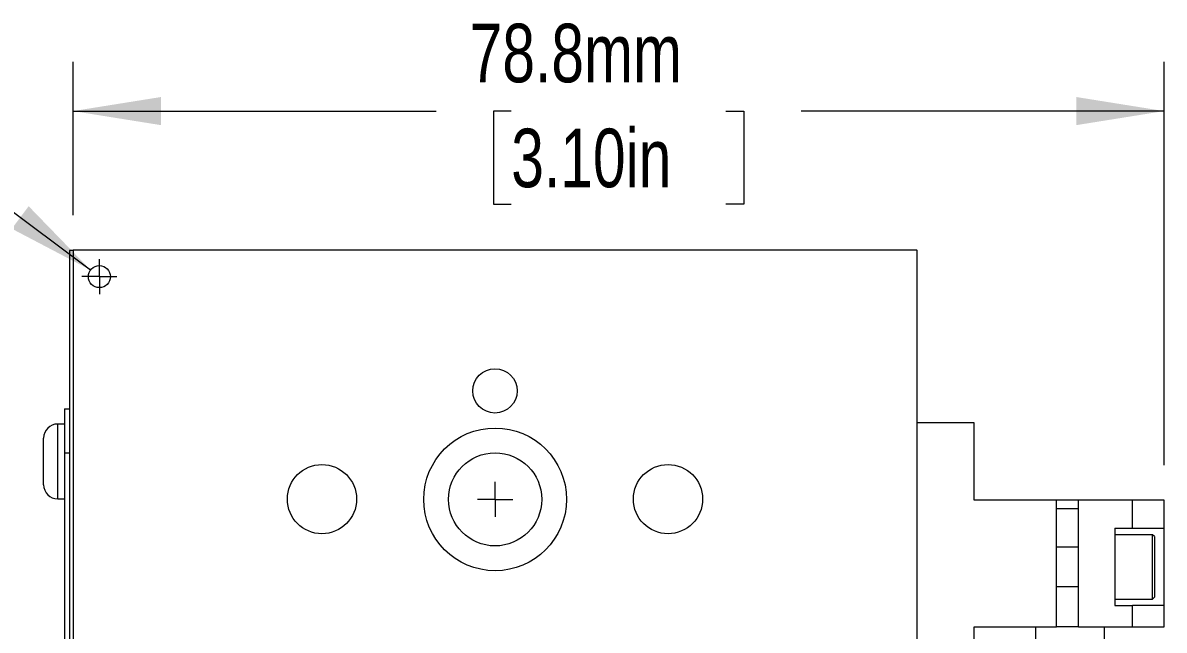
# Model space of a CAD drawing. Header units: millimetres. Extents: x 2 to 278, y 1 to 215.
# Drawn here: x 35.46 to 76.69, y 57.54 to 79.49 of the extents above; entities that cross this region are included whole.
import ezdxf

# ---------------------------------------------------------------- set-up
doc = ezdxf.new("R2010")
doc.units = ezdxf.units.MM
doc.styles.add('SLDTEXTSTYLE0', font='TXT', dxfattribs={"width": 0.75})
doc.dimstyles.new('SLDDIMSTYLE2', dxfattribs={"dimtxt": 2.116667, "dimasz": 3.175, "dimexe": 0, "dimexo": 0.0625, "dimgap": 0.529167, "dimtad": 0, "dimtih": 1, "dimtoh": 1, "dimdec": 1, "dimlfac": 2, "dimrnd": 1e-09, "dimzin": 12, "dimdsep": 46, "dimtxsty": 'SLDTEXTSTYLE0', "dimsah": 1, "dimcen": 0.09, "dimadec": 0, "dimazin": 3, "dimtfac": 1, "dimtdec": 1, "dimtofl": 0, "dimtmove": 0, "dimatfit": 3, "dimfxl": 1, "dimfrac": 2, "dimtolj": 1, "dimtzin": 12, "dimarcsym": 0})
doc.dimstyles.new('SLDDIMSTYLE4', dxfattribs={"dimtxt": 2.116667, "dimasz": 3.175, "dimexe": 0, "dimexo": 0.0625, "dimgap": 0.529167, "dimtad": 0, "dimtih": 1, "dimtoh": 1, "dimdec": 1, "dimlfac": 2, "dimrnd": 1e-09, "dimzin": 12, "dimdsep": 46, "dimtxsty": 'SLDTEXTSTYLE0', "dimsah": 1, "dimcen": 0, "dimadec": 0, "dimazin": 3, "dimtfac": 1, "dimtdec": 1, "dimtofl": 0, "dimtmove": 0, "dimatfit": 3, "dimfxl": 1, "dimfrac": 2, "dimtolj": 1, "dimtzin": 12, "dimarcsym": 0})

# ---------------------------------------------------------------- blocks, each defined once
blk = doc.blocks.new('_D_29')
at = {"color": 7, "linetype": 'Continuous', "lineweight": 0}
for p, q in [((37.279, 72.538), (37.279, 78.076)), ((76.69, 63.51), (76.69, 78.076)), ((37.279, 76.298), (50.393, 76.298)), ((53.106, 76.298), (52.462, 76.298)), ((52.462, 76.298), (52.462, 72.935)), ((60.863, 76.298), (61.507, 76.298)), ((61.507, 76.298), (61.507, 72.935)), ((76.69, 76.298), (63.576, 76.298)), ((52.462, 72.935), (53.106, 72.935)), ((61.507, 72.935), (60.863, 72.935))]:
    blk.add_line(p, q, dxfattribs=at)
at = {"color": 7, "linetype": 'Continuous', "lineweight": 18}
for points in [[(37.279, 76.298), (40.454, 75.79), (40.454, 76.806)], [(76.69, 76.298), (73.515, 76.806), (73.515, 75.79)]]:
    blk.add_solid(points, dxfattribs=at)
at = {"color": 7, "linetype": 'Continuous', "lineweight": 18, "char_height": 2.1167, "attachment_point": 1, "style": 'SLDTEXTSTYLE0'}
for s, insert in [('78.8mm', (51.603, 79.455)), ('3.10in', (53.106, 75.663))]:
    blk.add_mtext(s, dxfattribs=dict(at, insert=insert))
blk = doc.blocks.new('_D_30')
at = {"color": 7, "linetype": 'Continuous', "lineweight": 0}
for p, q in [((32.049, 74.938), (28.239, 74.938)), ((37.913, 70.553), (32.049, 74.938))]:
    blk.add_line(p, q, dxfattribs=at)
at = {"color": 7, "linetype": 'Continuous', "lineweight": 18}
blk.add_solid([(37.913, 70.553), (35.675, 72.861), (35.066, 72.048)], dxfattribs=at)
at = {"color": 7, "linetype": 'Continuous', "lineweight": 18, "insert": (5.92, 75.985), "char_height": 2.11667, "attachment_point": 1, "style": 'SLDTEXTSTYLE0'}
blk.add_mtext('METRIC ID MARK', dxfattribs=at)
blk = doc.blocks.new('SW_CENTERMARKSYMBOL_26')
at = {"color": 0, "linetype": 'Continuous', "lineweight": 18}
for q in [(0, 0.635), (-0.635, 0), (0, -0.635), (0.635, 0)]:
    blk.add_line((0, 0), q, dxfattribs=at)
blk = doc.blocks.new('SW_CENTERMARKSYMBOL_27')
at = {"color": 0, "linetype": 'Continuous', "lineweight": 18}
for q in [(0, 0.635), (-0.635, 0), (0, -0.635), (0.635, 0)]:
    blk.add_line((0, 0), q, dxfattribs=at)

msp = doc.modelspace()

# ---------------------------------------------------------------- linework, layer by layer
at = {"color": 7, "linetype": 'Continuous', "lineweight": 18}
for p, q in [((37.156, 71.259), (37.156, 65.544)), ((37.279, 71.259), (37.156, 71.259)), ((37.279, 71.268), (37.279, 40.788)), ((67.759, 71.268), (37.279, 71.268)), ((67.759, 71.268), (67.759, 40.788)), ((67.763, 71.259), (67.759, 71.259)), ((67.763, 65.034), (67.763, 71.259)), ((36.966, 65.544), (37.156, 65.544)), ((36.966, 65.544), (36.966, 63.956)), ((37.156, 65.544), (37.156, 63.956)), ((36.966, 64.991), (36.725, 64.991)), ((36.725, 62.286), (36.725, 64.991)), ((69.832, 65.034), (67.759, 65.034)), ((69.832, 62.24), (69.832, 65.034)), ((36.217, 62.794), (36.217, 64.483)), ((36.966, 63.956), (37.156, 63.956)), ((36.966, 63.956), (36.966, 48.081)), ((37.156, 63.956), (37.156, 48.081)), ((36.725, 62.286), (36.966, 62.286)), ((72.798, 62.24), (69.832, 62.24)), ((72.798, 57.668), (72.798, 62.24)), ((73.598, 62.24), (72.798, 62.24)), ((73.198, 61.923), (72.798, 61.923)), ((73.598, 61.923), (73.198, 61.923)), ((75.547, 62.24), (73.598, 62.24)), ((73.598, 57.668), (73.598, 62.24)), ((75.547, 61.224), (75.547, 62.24)), ((76.69, 62.24), (75.547, 62.24)), ((76.69, 61.224), (76.69, 62.24)), ((74.912, 61.224), (75.547, 61.224)), ((74.912, 61.224), (74.912, 58.43)), ((75.547, 61.224), (76.69, 61.224)), ((76.69, 58.43), (76.69, 61.224)), ((76.271, 60.99), (74.912, 60.99)), ((76.335, 60.926), (76.271, 60.99)), ((76.271, 60.8), (76.271, 60.99)), ((76.271, 58.665), (76.271, 60.8)), ((76.335, 60.926), (76.335, 60.747)), ((76.335, 60.747), (76.335, 58.729)), ((73.598, 60.539), (72.798, 60.539)), ((72.798, 59.116), (73.598, 59.116)), ((74.912, 58.665), (76.271, 58.665)), ((76.271, 58.665), (76.335, 58.729)), ((74.912, 58.43), (75.547, 58.43)), ((75.547, 57.668), (75.547, 58.43)), ((76.69, 58.43), (75.547, 58.43)), ((76.69, 57.668), (76.69, 58.43)), ((69.832, 57.668), (72.798, 57.668)), ((69.832, 54.62), (69.832, 57.668)), ((72.043, 57.668), (72.043, 54.558)), ((73.198, 57.668), (72.798, 57.668)), ((73.598, 57.668), (73.198, 57.668)), ((73.598, 57.668), (75.547, 57.668)), ((74.532, 54.558), (74.532, 57.668)), ((75.547, 57.668), (76.69, 57.668))]:
    msp.add_line(p, q, dxfattribs=at)
for centre, radius in [((38.231, 70.316), 0.397), ((52.519, 66.188), 0.8), ((52.523, 62.269), 2.578), ((52.523, 62.269), 1.683), ((46.269, 62.278), 1.25), ((58.769, 62.278), 1.25)]:
    msp.add_circle(centre, radius, dxfattribs=at)
for centre, start, end in [((36.725, 64.483), 90, 180), ((36.725, 62.794), 180, 270)]:
    msp.add_arc(centre, 0.508, start, end, dxfattribs=at)

# ---------------------------------------------------------------- block references
at = {"color": 7, "linetype": 'Continuous', "lineweight": 0}
for name, p in [('SW_CENTERMARKSYMBOL_26', (38.231, 70.316)), ('SW_CENTERMARKSYMBOL_27', (52.523, 62.269))]:
    msp.add_blockref(name, p, dxfattribs=at)

# ---------------------------------------------------------------- dimensions: what is measured, and where the dimension line sits
at = {"color": 7, "linetype": 'Continuous', "lineweight": 18}
dim = msp.add_linear_dim(base=(76.69, 76.298), p1=(37.279, 71.268), p2=(76.69, 62.24), dimstyle='SLDDIMSTYLE2', dxfattribs=at)
dim.commit()
dim.dimension.update_dxf_attribs({"geometry": '_D_29', "text_midpoint": (56.984, 76.298), "dimtype": 160})
dim = msp.add_diameter_dim_2p(p1=(38.549, 70.078), p2=(37.913, 70.553), text='METRIC ID MARK', dimstyle='SLDDIMSTYLE4', override={"dimpost": '<>'}, dxfattribs=at)
dim.commit()
dim.dimension.update_dxf_attribs({"geometry": '_D_30', "text_midpoint": (17.079, 74.938), "dimtype": 163})

doc.saveas('drawing.dxf')
